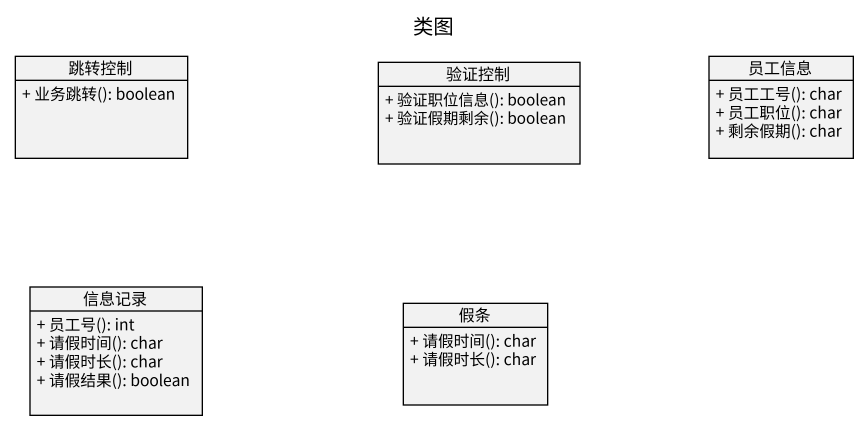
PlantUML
@startuml
title 类图
hide circle
hide empty members
skinparam classAttributeIconSize 0
class 跳转控制 {
  + 业务跳转(): boolean
}
class 验证控制 {
  + 验证职位信息(): boolean
  + 验证假期剩余(): boolean
}
class 员工信息 {
  + 员工工号(): char
  + 员工职位(): char
  + 剩余假期(): char
}
class 信息记录 {
  + 员工号(): int
  + 请假时间(): char
  + 请假时长(): char
  + 请假结果(): boolean
}
class 假条 {
  + 请假时间(): char
  + 请假时长(): char
}
@enduml
